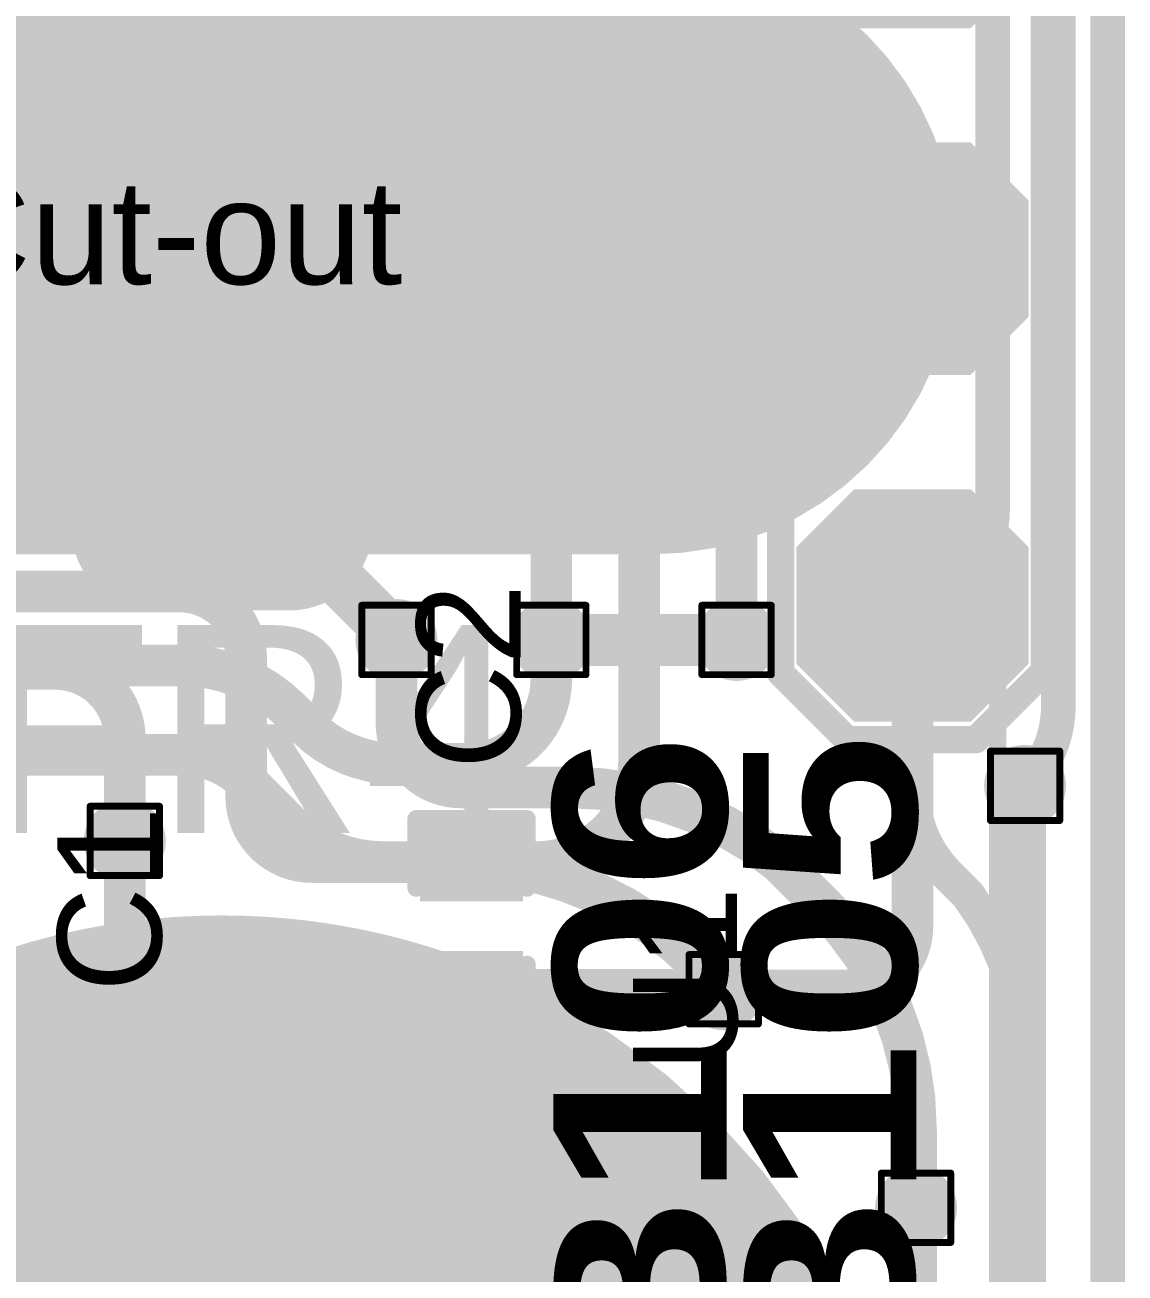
# Model space of a CAD drawing. Header units: inches. Extents: x -17 to 443, y -40 to 218.
# Drawn here: x 201.21 to 209.27, y 6.11 to 15.25 of the extents above; entities that cross this region are included whole.
import ezdxf

# ---------------------------------------------------------------- set-up
doc = ezdxf.new("R2010")
doc.units = ezdxf.units.IN
for name, color, linetype in [('Board Outline', 216, 'Continuous'), ('Bottom Layer', 5, 'Continuous'), ('Bottom Overlay', 54, 'Continuous'), ('Bottom Paste', 16, 'Continuous'), ('Bottom Solder', 6, 'Continuous'), ('Drill Drawing', 1, 'Continuous'), ('Fabrication', 76, 'Continuous'), ('Top Layer', 1, 'Continuous'), ('Top Overlay', 2, 'Continuous'), ('Top Paste', 8, 'Continuous'), ('Top Solder', 216, 'Continuous'), ('Via Holes', 16, 'Continuous')]:
    doc.layers.add(name, color=color, linetype=linetype)
doc.styles.add('Arial', font='', dxfattribs={"height": 0.2})
doc.styles.add('Arial Black_Bold', font='', dxfattribs={"height": 0.2})
doc.styles.get('Arial').set_extended_font_data('Arial')
doc.styles.get('Arial Black_Bold').set_extended_font_data('Arial Black', bold=True)

# ---------------------------------------------------------------- blocks, each defined once
blk = doc.blocks.new('SEMG_PAD_B_1')
at = {"layer": 'Bottom Layer'}
h = blk.add_hatch(color=5, dxfattribs=at)
edge = h.paths.add_edge_path()
edge.add_arc((0, 9.9872), 5, 0, 360)
h = blk.add_hatch(color=5, dxfattribs=at)
edge = h.paths.add_edge_path()
edge.add_arc((-3.15, 0.0128), 2.1, 90, 270)
edge.add_line((-3.15, -2.0872), (3.15, -2.0872))
edge.add_arc((3.15, 0.0128), 2.1, 270, 450)
edge.add_line((3.15, 2.1128), (-3.15, 2.1128))
at = {"layer": 'Bottom Paste'}
h = blk.add_hatch(color=16, dxfattribs=at)
edge = h.paths.add_edge_path()
edge.add_arc((0, 9.9872), 5, 0, 360)
h = blk.add_hatch(color=16, dxfattribs=at)
edge = h.paths.add_edge_path()
edge.add_arc((-3.15, 0.0128), 2.1, 90, 270)
edge.add_line((-3.15, -2.0872), (3.15, -2.0872))
edge.add_arc((3.15, 0.0128), 2.1, 270, 450)
edge.add_line((3.15, 2.1128), (-3.15, 2.1128))
at = {"layer": 'Bottom Solder'}
h = blk.add_hatch(color=6, dxfattribs=at)
edge = h.paths.add_edge_path()
edge.add_arc((0, 9.9872), 5.1016, 0, 360)
h = blk.add_hatch(color=6, dxfattribs=at)
edge = h.paths.add_edge_path()
edge.add_arc((-3.15, 0.0128), 2.2016, 90, 270)
edge.add_line((-3.15, -2.1888), (3.15, -2.1888))
edge.add_arc((3.15, 0.0128), 2.2016, 270, 450)
edge.add_line((3.15, 2.2144), (-3.15, 2.2144))
at = {"layer": 'Bottom Overlay', "const_width": 0.127}
blk.add_lwpolyline([(-5.6832, 10.9657), (-5.6832, -10.9657)], dxfattribs=at)
blk = doc.blocks.new('SOIC_8_85')
at = {"layer": 'Top Layer'}
for points in [[(-1.925, 2.205), (-1.925, 1.605), (-3.475, 1.605), (-3.475, 2.205)], [(3.475, 2.205), (3.475, 1.605), (1.925, 1.605), (1.925, 2.205)], [(-1.925, 0.935), (-1.925, 0.335), (-3.475, 0.335), (-3.475, 0.935)], [(3.475, 0.935), (3.475, 0.335), (1.925, 0.335), (1.925, 0.935)], [(-1.925, -0.335), (-1.925, -0.935), (-3.475, -0.935), (-3.475, -0.335)], [(3.475, -0.335), (3.475, -0.935), (1.925, -0.935), (1.925, -0.335)], [(-1.925, -1.605), (-1.925, -2.205), (-3.475, -2.205), (-3.475, -1.605)], [(3.475, -1.605), (3.475, -2.205), (1.925, -2.205), (1.925, -1.605)]]:
    blk.add_hatch(color=1, dxfattribs=at).paths.add_polyline_path(points)
at = {"layer": 'Top Overlay'}
blk.add_hatch(color=2, dxfattribs=at).paths.add_polyline_path([(-1.8288, 1.5748), (-1.4986, 1.5748), (-1.4986, 2.2352), (-1.8288, 2.2352)])
at = {"layer": 'Top Paste'}
for points in [[(-1.925, 2.205), (-1.925, 1.605), (-3.475, 1.605), (-3.475, 2.205)], [(3.475, 2.205), (3.475, 1.605), (1.925, 1.605), (1.925, 2.205)], [(-1.925, 0.935), (-1.925, 0.335), (-3.475, 0.335), (-3.475, 0.935)], [(3.475, 0.935), (3.475, 0.335), (1.925, 0.335), (1.925, 0.935)], [(-1.925, -0.335), (-1.925, -0.935), (-3.475, -0.935), (-3.475, -0.335)], [(3.475, -0.335), (3.475, -0.935), (1.925, -0.935), (1.925, -0.335)], [(-1.925, -1.605), (-1.925, -2.205), (-3.475, -2.205), (-3.475, -1.605)], [(3.475, -1.605), (3.475, -2.205), (1.925, -2.205), (1.925, -1.605)]]:
    blk.add_hatch(color=8, dxfattribs=at).paths.add_polyline_path(points)
at = {"layer": 'Top Solder'}
for points in [[(-1.8234, 2.3066), (-1.8234, 1.5034), (-3.5766, 1.5034), (-3.5766, 2.3066)], [(3.5766, 2.3066), (3.5766, 1.5034), (1.8234, 1.5034), (1.8234, 2.3066)], [(-1.8234, 1.0366), (-1.8234, 0.2334), (-3.5766, 0.2334), (-3.5766, 1.0366)], [(3.5766, 1.0366), (3.5766, 0.2334), (1.8234, 0.2334), (1.8234, 1.0366)], [(-1.8234, -0.2334), (-1.8234, -1.0366), (-3.5766, -1.0366), (-3.5766, -0.2334)], [(3.5766, -0.2334), (3.5766, -1.0366), (1.8234, -1.0366), (1.8234, -0.2334)], [(-1.8234, -1.5034), (-1.8234, -2.3066), (-3.5766, -2.3066), (-3.5766, -1.5034)], [(3.5766, -1.5034), (3.5766, -2.3066), (1.8234, -2.3066), (1.8234, -1.5034)]]:
    blk.add_hatch(color=216, dxfattribs=at).paths.add_polyline_path(points)
at = {"layer": 'Top Overlay', "const_width": 0.127}
for points in [[(1.9906, 2.4892), (-1.9906, 2.4892)], [(-1.9906, 2.4892), (-1.9906, 2.3114)], [(1.9906, 2.4892), (1.9906, 2.3114)], [(-3.7592, 2.032), (-3.7592, 1.778)], [(-3.7592, 2.032), (-3.6322, 1.905)], [(-3.6322, 1.905), (-3.7592, 1.778)], [(-1.9906, -2.3114), (-1.9906, -2.4892)], [(1.9906, -2.3114), (1.9906, -2.4892)], [(-1.9906, -2.4892), (1.9906, -2.4892)]]:
    blk.add_lwpolyline(points, dxfattribs=at)
at = {"layer": 'Top Overlay', "const_width": 0.0635}
for points in [[(-2.0223, 2.4892, 1), (-1.9588, 2.4892, 1)], [(-2.0223, 2.4892, 1), (-1.9588, 2.4892, 1)], [(1.9589, 2.4892, 1), (2.0224, 2.4892, 1)], [(1.9589, 2.4892, 1), (2.0224, 2.4892, 1)], [(-2.0223, 2.3114, 1), (-1.9588, 2.3114, 1)], [(1.9588, 2.3114, 1), (2.0223, 2.3114, 1)], [(-3.791, 2.032, 1), (-3.7275, 2.032, 1)], [(-3.791, 2.032, 1), (-3.7275, 2.032, 1)], [(-3.6639, 1.905, 1), (-3.6004, 1.905, 1)], [(-3.6639, 1.905, 1), (-3.6004, 1.905, 1)], [(-3.791, 1.778, 1), (-3.7275, 1.778, 1)], [(-3.791, 1.778, 1), (-3.7275, 1.778, 1)], [(-2.0223, -2.3114, 1), (-1.9588, -2.3114, 1)], [(1.9588, -2.3114, 1), (2.0223, -2.3114, 1)], [(-2.0224, -2.4892, 1), (-1.9589, -2.4892, 1)], [(-2.0224, -2.4892, 1), (-1.9589, -2.4892, 1)], [(1.9589, -2.4892, 1), (2.0224, -2.4892, 1)], [(1.9589, -2.4892, 1), (2.0224, -2.4892, 1)]]:
    blk.add_lwpolyline(points, format="xyb", close=True, dxfattribs=at)
blk = doc.blocks.new('T____P____SMD_3_P____217')
at = {"layer": 'Top Layer'}
h = blk.add_hatch(color=1, dxfattribs=at)
edge = h.paths.add_edge_path()
edge.add_arc((-0.5, 3.04), 0.5, 90, 180)
edge.add_line((-1, 3.04), (-1, 2.04))
edge.add_arc((-0.5, 2.04), 0.5, 180, 270)
edge.add_line((-0.5, 1.54), (0.5, 1.54))
edge.add_arc((0.5, 2.04), 0.5, 270, 360)
edge.add_line((1, 2.04), (1, 3.04))
edge.add_arc((0.5, 3.04), 0.5, 0, 90)
edge.add_line((0.5, 3.54), (-0.5, 3.54))
h = blk.add_hatch(color=1, dxfattribs=at)
edge = h.paths.add_edge_path()
edge.add_arc((-1, 0), 1, 90, 270)
edge.add_line((-1, -1), (1, -1))
edge.add_arc((1, 0), 1, 270, 450)
edge.add_line((1, 1), (-1, 1))
h = blk.add_hatch(color=1, dxfattribs=at)
edge = h.paths.add_edge_path()
edge.add_arc((-0.5, -2.04), 0.5, 90, 180)
edge.add_line((-1, -2.04), (-1, -3.04))
edge.add_arc((-0.5, -3.04), 0.5, 180, 270)
edge.add_line((-0.5, -3.54), (0.5, -3.54))
edge.add_arc((0.5, -3.04), 0.5, 270, 360)
edge.add_line((1, -3.04), (1, -2.04))
edge.add_arc((0.5, -2.04), 0.5, 0, 90)
edge.add_line((0.5, -1.54), (-0.5, -1.54))
at = {"layer": 'Top Paste'}
h = blk.add_hatch(color=8, dxfattribs=at)
edge = h.paths.add_edge_path()
edge.add_arc((-0.5, 3.04), 0.5, 90, 180)
edge.add_line((-1, 3.04), (-1, 2.04))
edge.add_arc((-0.5, 2.04), 0.5, 180, 270)
edge.add_line((-0.5, 1.54), (0.5, 1.54))
edge.add_arc((0.5, 2.04), 0.5, 270, 360)
edge.add_line((1, 2.04), (1, 3.04))
edge.add_arc((0.5, 3.04), 0.5, 0, 90)
edge.add_line((0.5, 3.54), (-0.5, 3.54))
h = blk.add_hatch(color=8, dxfattribs=at)
edge = h.paths.add_edge_path()
edge.add_arc((-1, 0), 1, 90, 270)
edge.add_line((-1, -1), (1, -1))
edge.add_arc((1, 0), 1, 270, 450)
edge.add_line((1, 1), (-1, 1))
h = blk.add_hatch(color=8, dxfattribs=at)
edge = h.paths.add_edge_path()
edge.add_arc((-0.5, -2.04), 0.5, 90, 180)
edge.add_line((-1, -2.04), (-1, -3.04))
edge.add_arc((-0.5, -3.04), 0.5, 180, 270)
edge.add_line((-0.5, -3.54), (0.5, -3.54))
edge.add_arc((0.5, -3.04), 0.5, 270, 360)
edge.add_line((1, -3.04), (1, -2.04))
edge.add_arc((0.5, -2.04), 0.5, 0, 90)
edge.add_line((0.5, -1.54), (-0.5, -1.54))
at = {"layer": 'Top Solder'}
h = blk.add_hatch(color=216, dxfattribs=at)
edge = h.paths.add_edge_path()
edge.add_arc((-0.5, 3.04), 0.6016, 90, 180)
edge.add_line((-1.1016, 3.04), (-1.1016, 2.04))
edge.add_arc((-0.5, 2.04), 0.6016, 180, 270)
edge.add_line((-0.5, 1.4384), (0.5, 1.4384))
edge.add_arc((0.5, 2.04), 0.6016, 270, 360)
edge.add_line((1.1016, 2.04), (1.1016, 3.04))
edge.add_arc((0.5, 3.04), 0.6016, 0, 90)
edge.add_line((0.5, 3.6416), (-0.5, 3.6416))
h = blk.add_hatch(color=216, dxfattribs=at)
edge = h.paths.add_edge_path()
edge.add_arc((-1, 0), 1.1016, 90, 270)
edge.add_line((-1, -1.1016), (1, -1.1016))
edge.add_arc((1, 0), 1.1016, 270, 450)
edge.add_line((1, 1.1016), (-1, 1.1016))
h = blk.add_hatch(color=216, dxfattribs=at)
edge = h.paths.add_edge_path()
edge.add_arc((-0.5, -2.04), 0.6016, 90, 180)
edge.add_line((-1.1016, -2.04), (-1.1016, -3.04))
edge.add_arc((-0.5, -3.04), 0.6016, 180, 270)
edge.add_line((-0.5, -3.6416), (0.5, -3.6416))
edge.add_arc((0.5, -3.04), 0.6016, 270, 360)
edge.add_line((1.1016, -3.04), (1.1016, -2.04))
edge.add_arc((0.5, -2.04), 0.6016, 0, 90)
edge.add_line((0.5, -1.4384), (-0.5, -1.4384))
blk = doc.blocks.new('4_P___SMD_W____CON__218')
at = {"layer": 'Top Layer'}
for points in [[(5.455, 0.75), (4.705, 0.75), (4.33, 0.375), (4.33, -0.375), (4.705, -0.75), (5.455, -0.75), (5.83, -0.375), (5.83, 0.375)], [(7.995, 0.75), (7.245, 0.75), (6.87, 0.375), (6.87, -0.375), (7.245, -0.75), (7.995, -0.75), (8.37, -0.375), (8.37, 0.375)]]:
    blk.add_hatch(color=1, dxfattribs=at).paths.add_polyline_path(points)
at = {"layer": 'Top Paste'}
for points in [[(5.455, 0.75), (4.705, 0.75), (4.33, 0.375), (4.33, -0.375), (4.705, -0.75), (5.455, -0.75), (5.83, -0.375), (5.83, 0.375)], [(7.995, 0.75), (7.245, 0.75), (6.87, 0.375), (6.87, -0.375), (7.245, -0.75), (7.995, -0.75), (8.37, -0.375), (8.37, 0.375)]]:
    blk.add_hatch(color=8, dxfattribs=at).paths.add_polyline_path(points)
at = {"layer": 'Top Solder'}
for points in [[(2.9658, 0.8516), (2.1142, 0.8516), (1.6884, 0.4258), (1.6884, -0.4258), (2.1142, -0.8516), (2.9658, -0.8516), (3.3916, -0.4258), (3.3916, 0.4258)], [(5.5058, 0.8516), (4.6542, 0.8516), (4.2284, 0.4258), (4.2284, -0.4258), (4.6542, -0.8516), (5.5058, -0.8516), (5.9316, -0.4258), (5.9316, 0.4258)], [(8.0458, 0.8516), (7.1942, 0.8516), (6.7684, 0.4258), (6.7684, -0.4258), (7.1942, -0.8516), (8.0458, -0.8516), (8.4716, -0.4258), (8.4716, 0.4258)]]:
    blk.add_hatch(color=216, dxfattribs=at).paths.add_polyline_path(points)
at = {"layer": 'Top Overlay', "const_width": 0.2}
for points in [[(8.102, 0.9652), (-0.3797, 0.9652)], [(8.603, 0.4642), (8.102, 0.9652)], [(8.603, -0.4787), (8.603, 0.4642)], [(8.1165, -0.9652), (8.603, -0.4787)], [(8.1165, -0.9652), (-0.491, -0.9652)]]:
    blk.add_lwpolyline(points, dxfattribs=at)
at = {"layer": 'Top Overlay', "const_width": 0.1}
for points in [[(8.052, 0.9652, 1), (8.152, 0.9652, 1)], [(8.052, 0.9652, 1), (8.152, 0.9652, 1)], [(8.553, 0.4642, 1), (8.653, 0.4642, 1)], [(8.553, 0.4642, 1), (8.653, 0.4642, 1)], [(8.553, -0.4787, 1), (8.653, -0.4787, 1)], [(8.553, -0.4787, 1), (8.653, -0.4787, 1)], [(8.0665, -0.9652, 1), (8.1665, -0.9652, 1)], [(8.0665, -0.9652, 1), (8.1665, -0.9652, 1)]]:
    blk.add_lwpolyline(points, format="xyb", close=True, dxfattribs=at)
blk = doc.blocks.new('C___0402_262')
at = {"layer": 'Top Layer'}
for points in [[(-0.6985, -0.3175), (-0.6985, 0.3175), (-0.2413, 0.3175), (-0.2413, -0.3175)], [(0.2413, -0.3175), (0.2413, 0.3175), (0.6985, 0.3175), (0.6985, -0.3175)]]:
    blk.add_hatch(color=1, dxfattribs=at).paths.add_polyline_path(points)
at = {"layer": 'Top Paste'}
for points in [[(-0.6985, -0.3175), (-0.6985, 0.3175), (-0.2413, 0.3175), (-0.2413, -0.3175)], [(0.2413, -0.3175), (0.2413, 0.3175), (0.6985, 0.3175), (0.6985, -0.3175)]]:
    blk.add_hatch(color=8, dxfattribs=at).paths.add_polyline_path(points)
at = {"layer": 'Top Solder'}
for points in [[(-0.7585, -0.3775), (-0.7585, 0.3775), (-0.1813, 0.3775), (-0.1813, -0.3775)], [(0.1813, -0.3775), (0.1813, 0.3775), (0.7585, 0.3775), (0.7585, -0.3775)]]:
    blk.add_hatch(color=216, dxfattribs=at).paths.add_polyline_path(points)
at = {"layer": 'Top Overlay', "const_width": 0.127}
for points in [[(-0.7874, 0.4064), (-0.2794, 0.4064)], [(-0.7874, 0.4064), (-0.7874, -0.4064)], [(0.2794, 0.4064), (0.7874, 0.4064)], [(0.7874, 0.4064), (0.7874, -0.4064)], [(-0.7874, -0.4064), (-0.2794, -0.4064)], [(0.2794, -0.4064), (0.7874, -0.4064)]]:
    blk.add_lwpolyline(points, dxfattribs=at)
at = {"layer": 'Top Overlay', "const_width": 0.0635}
for points in [[(-0.8192, 0.4064, 1), (-0.7557, 0.4064, 1)], [(-0.8192, 0.4064, 1), (-0.7557, 0.4064, 1)], [(-0.3112, 0.4064, 1), (-0.2477, 0.4064, 1)], [(0.2477, 0.4064, 1), (0.3111, 0.4064, 1)], [(0.7557, 0.4064, 1), (0.8192, 0.4064, 1)], [(0.7557, 0.4064, 1), (0.8192, 0.4064, 1)], [(-0.8191, -0.4064, 1), (-0.7556, -0.4064, 1)], [(-0.8191, -0.4064, 1), (-0.7556, -0.4064, 1)], [(-0.3112, -0.4064, 1), (-0.2477, -0.4064, 1)], [(0.2477, -0.4064, 1), (0.3111, -0.4064, 1)], [(0.7557, -0.4064, 1), (0.8192, -0.4064, 1)], [(0.7557, -0.4064, 1), (0.8192, -0.4064, 1)]]:
    blk.add_lwpolyline(points, format="xyb", close=True, dxfattribs=at)

msp = doc.modelspace()

# ---------------------------------------------------------------- hatches: boundary and pattern name
at = {"layer": 'Bottom Layer'}
h = msp.add_hatch(color=5, dxfattribs=at)
edge = h.paths.add_edge_path()
edge.add_arc((203.9292, 10.7469), 0.3, 0, 360)
h = msp.add_hatch(color=5, dxfattribs=at)
edge = h.paths.add_edge_path()
edge.add_arc((205.0639, 10.7469), 0.3, 0, 360)
h = msp.add_hatch(color=5, dxfattribs=at)
edge = h.paths.add_edge_path()
edge.add_arc((206.4209, 10.7469), 0.3, 0, 360)
h = msp.add_hatch(color=5, dxfattribs=at)
edge = h.paths.add_edge_path()
edge.add_arc((208.534, 9.6787), 0.3, 0, 360)
h = msp.add_hatch(color=5, dxfattribs=at)
edge = h.paths.add_edge_path()
edge.add_arc((201.9397, 9.2746), 0.3, 0, 360)
h = msp.add_hatch(color=5, dxfattribs=at)
edge = h.paths.add_edge_path()
edge.add_arc((206.3266, 8.1881), 0.3, 0, 360)
h = msp.add_hatch(color=5, dxfattribs=at)
edge = h.paths.add_edge_path()
edge.add_arc((207.7354, 6.5875), 0.3, 0, 360)
at = {"layer": 'Top Layer'}
h = msp.add_hatch(color=1, dxfattribs=at)
edge = h.paths.add_edge_path()
edge.add_arc((203.9292, 10.7469), 0.3, 0, 360)
h = msp.add_hatch(color=1, dxfattribs=at)
edge = h.paths.add_edge_path()
edge.add_arc((205.0639, 10.7469), 0.3, 0, 360)
h = msp.add_hatch(color=1, dxfattribs=at)
edge = h.paths.add_edge_path()
edge.add_arc((206.4209, 10.7469), 0.3, 0, 360)
h = msp.add_hatch(color=1, dxfattribs=at)
edge = h.paths.add_edge_path()
edge.add_arc((208.534, 9.6787), 0.3, 0, 360)
h = msp.add_hatch(color=1, dxfattribs=at)
edge = h.paths.add_edge_path()
edge.add_arc((201.9397, 9.2746), 0.3, 0, 360)
h = msp.add_hatch(color=1, dxfattribs=at)
edge = h.paths.add_edge_path()
edge.add_arc((206.3266, 8.1881), 0.3, 0, 360)
h = msp.add_hatch(color=1, dxfattribs=at)
edge = h.paths.add_edge_path()
edge.add_arc((207.7354, 6.5875), 0.3, 0, 360)
at = {"layer": 'Via Holes'}
h = msp.add_hatch(color=7, dxfattribs=at)
edge = h.paths.add_edge_path()
edge.add_arc((203.9292, 10.7469), 0.15, 0, 360)
h = msp.add_hatch(color=7, dxfattribs=at)
edge = h.paths.add_edge_path()
edge.add_arc((205.0639, 10.7469), 0.15, 0, 360)
h = msp.add_hatch(color=7, dxfattribs=at)
edge = h.paths.add_edge_path()
edge.add_arc((206.4209, 10.7469), 0.15, 0, 360)
h = msp.add_hatch(color=7, dxfattribs=at)
edge = h.paths.add_edge_path()
edge.add_arc((208.534, 9.6787), 0.15, 0, 360)
h = msp.add_hatch(color=7, dxfattribs=at)
edge = h.paths.add_edge_path()
edge.add_arc((201.9397, 9.2746), 0.15, 0, 360)
h = msp.add_hatch(color=7, dxfattribs=at)
edge = h.paths.add_edge_path()
edge.add_arc((206.3266, 8.1881), 0.15, 0, 360)
h = msp.add_hatch(color=7, dxfattribs=at)
edge = h.paths.add_edge_path()
edge.add_arc((207.7354, 6.5875), 0.15, 0, 360)

# ---------------------------------------------------------------- linework, layer by layer
at = {"layer": 'Board Outline', "const_width": 0.127}
msp.add_lwpolyline([(209.1394, 24.5039), (209.1394, 2.6482)], dxfattribs=at)
at = {"layer": 'Bottom Layer'}
for points, const_width in [([(208.7787, 10.2695), (208.7787, 23.137)], 0.254), ([(208.2961, 11.6948), (208.2961, 16.9993)], 0.254), ([(207.9479, 11.0942), (208.1177, 11.2641)], 0.254), ([(198.5844, 11.1017), (202.3413, 11.1017)], 0.3048), ([(207.9477, 11.094), (207.9479, 11.0942)], 0.254), ([(203.9292, 10.1383), (203.9292, 10.7469)], 0.3048), ([(205.0639, 10.7469), (206.4209, 10.7469)], 0.381), ([(202.8287, 9.5992), (202.8287, 10.6143)], 0.3048), ([(197.1527, 10.535), (201.4295, 10.535)], 0.3048), ([(207.7095, 9.6544), (207.7095, 10.5188)], 0.254), ([(201.9397, 9.2746), (201.9397, 10.0248)], 0.3048), ([(204.4009, 9.6666), (205.1935, 9.6666)], 0.3048), ([(207.7095, 9.6526), (207.7095, 9.6544)], 0.254), ([(203.3078, 9.1201), (204.3425, 9.1201)], 0.3048), ([(206.7331, 9.1201), (207.0603, 8.7929)], 0.3048), ([(206.7331, 9.1201), (206.7331, 9.1201)], 0.3048), ([(207.9693, 9.0255), (207.9705, 9.0243)], 0.254), ([(207.9705, 9.0243), (208.1177, 8.8771)], 0.254), ([(206.1385, 8.3762), (206.3266, 8.1881)], 0.3048), ([(208.534, 2.2761), (208.534, 7.6105)], 0.254), ([(207.7354, 6.5875), (207.7354, 7.1629)], 0.3048)]:
    msp.add_lwpolyline(points, dxfattribs=dict(at, const_width=const_width))
for points, const_width in [([(208.2961, 11.6948, -0.19891), (208.1177, 11.2641)], 0.254), ([(202.3413, 11.1017, -0.414214), (202.8287, 10.6143)], 0.3048), ([(207.7095, 10.5188, -0.198825), (207.9477, 11.094)], 0.254), ([(207.9477, 11.094, -0.000084), (207.9479, 11.0942)], 0.254), ([(201.4295, 10.535, -0.414214), (201.9397, 10.0248)], 0.3048), ([(208.7787, 10.2695, -0.104276), (208.7076, 9.9321)], 0.254), ([(204.4009, 9.6666, -0.414214), (203.9292, 10.1383)], 0.3048), ([(208.7076, 9.9321, -0.092714), (208.534, 9.6787)], 0.254), ([(205.1935, 9.6666, -0.17222), (206.7331, 9.1201)], 0.3048), ([(203.3078, 9.1201, -0.414214), (202.8287, 9.5992)], 0.3048), ([(207.9693, 9.0255, -0.198913), (207.7095, 9.6526)], 0.254), ([(204.3425, 9.1201, -0.061142), (204.9568, 9.0447)], 0.3048), ([(204.9568, 9.0447, -0.136115), (206.1385, 8.3762)], 0.3048), ([(208.1177, 8.8771, -0.160121), (208.534, 7.6105)], 0.254), ([(207.0603, 8.7929, -0.198912), (207.7354, 7.1629)], 0.3048)]:
    msp.add_lwpolyline(points, format="xyb", dxfattribs=dict(at, const_width=const_width))
for points, const_width in [([(208.2326, 11.6948, 1), (208.3596, 11.6948, 1)], 0.127), ([(208.2326, 11.6948, 1), (208.3596, 11.6948, 1)], 0.127), ([(208.0542, 11.2641, 1), (208.1812, 11.2641, 1)], 0.127), ([(208.0542, 11.2641, 1), (208.1812, 11.2641, 1)], 0.127), ([(202.2651, 11.1017, 1), (202.4175, 11.1017, 1)], 0.1524), ([(202.2651, 11.1017, 1), (202.4175, 11.1017, 1)], 0.1524), ([(207.8842, 11.094, 1), (208.0112, 11.094, 1)], 0.127), ([(207.8842, 11.094, 1), (208.0112, 11.094, 1)], 0.127), ([(207.8842, 11.094, 1), (208.0112, 11.094, 1)], 0.127), ([(207.8844, 11.0942, 1), (208.0114, 11.0942, 1)], 0.127), ([(207.8844, 11.0942, 1), (208.0114, 11.0942, 1)], 0.127), ([(207.8844, 11.0942, 1), (208.0114, 11.0942, 1)], 0.127), ([(203.853, 10.7469, 1), (204.0054, 10.7469, 1)], 0.1524), ([(204.9686, 10.7469, 1), (205.1591, 10.7469, 1)], 0.1905), ([(206.3256, 10.7469, 1), (206.5161, 10.7469, 1)], 0.1905), ([(202.7525, 10.6143, 1), (202.9049, 10.6143, 1)], 0.1524), ([(202.7525, 10.6143, 1), (202.9049, 10.6143, 1)], 0.1524), ([(201.3533, 10.535, 1), (201.5057, 10.535, 1)], 0.1524), ([(201.3533, 10.535, 1), (201.5057, 10.535, 1)], 0.1524), ([(207.646, 10.5188, 1), (207.773, 10.5188, 1)], 0.127), ([(207.646, 10.5188, 1), (207.773, 10.5188, 1)], 0.127), ([(208.7152, 10.2695, 1), (208.8422, 10.2695, 1)], 0.127), ([(208.7152, 10.2695, 1), (208.8422, 10.2695, 1)], 0.127), ([(203.853, 10.1383, 1), (204.0054, 10.1383, 1)], 0.1524), ([(203.853, 10.1383, 1), (204.0054, 10.1383, 1)], 0.1524), ([(201.8635, 10.0248, 1), (202.0159, 10.0248, 1)], 0.1524), ([(201.8635, 10.0248, 1), (202.0159, 10.0248, 1)], 0.1524), ([(208.6441, 9.9321, 1), (208.7711, 9.9321, 1)], 0.127), ([(208.6441, 9.9321, 1), (208.7711, 9.9321, 1)], 0.127), ([(204.3247, 9.6666, 1), (204.4771, 9.6666, 1)], 0.1524), ([(204.3247, 9.6666, 1), (204.4771, 9.6666, 1)], 0.1524), ([(205.1173, 9.6666, 1), (205.2697, 9.6666, 1)], 0.1524), ([(205.1173, 9.6666, 1), (205.2697, 9.6666, 1)], 0.1524), ([(208.4705, 9.6787, 1), (208.5975, 9.6787, 1)], 0.127), ([(202.7525, 9.5992, 1), (202.9049, 9.5992, 1)], 0.1524), ([(202.7525, 9.5992, 1), (202.9049, 9.5992, 1)], 0.1524), ([(207.646, 9.6544, 1), (207.773, 9.6544, 1)], 0.127), ([(207.646, 9.6544, 1), (207.773, 9.6544, 1)], 0.127), ([(207.646, 9.6526, 1), (207.773, 9.6526, 1)], 0.127), ([(207.646, 9.6526, 1), (207.773, 9.6526, 1)], 0.127), ([(201.8635, 9.2746, 1), (202.0159, 9.2746, 1)], 0.1524), ([(203.2316, 9.1201, 1), (203.384, 9.1201, 1)], 0.1524), ([(203.2316, 9.1201, 1), (203.384, 9.1201, 1)], 0.1524), ([(204.2663, 9.1201, 1), (204.4187, 9.1201, 1)], 0.1524), ([(204.2663, 9.1201, 1), (204.4187, 9.1201, 1)], 0.1524), ([(206.6569, 9.1201, 1), (206.8093, 9.1201, 1)], 0.1524), ([(206.6569, 9.1201, 1), (206.8093, 9.1201, 1)], 0.1524), ([(206.6569, 9.1201, 1), (206.8093, 9.1201, 1)], 0.1524), ([(206.6569, 9.1201, 1), (206.8093, 9.1201, 1)], 0.1524), ([(204.8806, 9.0447, 1), (205.033, 9.0447, 1)], 0.1524), ([(204.8806, 9.0447, 1), (205.033, 9.0447, 1)], 0.1524), ([(207.9058, 9.0255, 1), (208.0328, 9.0255, 1)], 0.127), ([(207.9058, 9.0255, 1), (208.0328, 9.0255, 1)], 0.127), ([(207.907, 9.0243, 1), (208.034, 9.0243, 1)], 0.127), ([(207.907, 9.0243, 1), (208.034, 9.0243, 1)], 0.127), ([(208.0542, 8.8771, 1), (208.1812, 8.8771, 1)], 0.127), ([(208.0542, 8.8771, 1), (208.1812, 8.8771, 1)], 0.127), ([(206.9841, 8.7929, 1), (207.1365, 8.7929, 1)], 0.1524), ([(206.9841, 8.7929, 1), (207.1365, 8.7929, 1)], 0.1524), ([(206.0623, 8.3762, 1), (206.2147, 8.3762, 1)], 0.1524), ([(206.0623, 8.3762, 1), (206.2147, 8.3762, 1)], 0.1524), ([(206.2504, 8.1881, 1), (206.4028, 8.1881, 1)], 0.1524), ([(208.4705, 7.6105, 1), (208.5975, 7.6105, 1)], 0.127), ([(208.4705, 7.6105, 1), (208.5975, 7.6105, 1)], 0.127), ([(207.6592, 7.1629, 1), (207.8116, 7.1629, 1)], 0.1524), ([(207.6592, 7.1629, 1), (207.8116, 7.1629, 1)], 0.1524), ([(207.6592, 6.5875, 1), (207.8116, 6.5875, 1)], 0.1524)]:
    msp.add_lwpolyline(points, format="xyb", close=True, dxfattribs=dict(at, const_width=const_width))
at = {"layer": 'Drill Drawing', "const_width": 0.0508}
for points in [[(203.6752, 11.0009), (204.1832, 11.0009)], [(203.6752, 10.4929), (203.6752, 11.0009)], [(204.1832, 10.4929), (204.1832, 11.0009)], [(204.8099, 11.0009), (205.3179, 11.0009)], [(204.8099, 10.4929), (204.8099, 11.0009)], [(205.3179, 10.4929), (205.3179, 11.0009)], [(206.1669, 11.0009), (206.6749, 11.0009)], [(206.1669, 10.4929), (206.1669, 11.0009)], [(206.6749, 10.4929), (206.6749, 11.0009)], [(203.6752, 10.4929), (204.1832, 10.4929)], [(204.8099, 10.4929), (205.3179, 10.4929)], [(206.1669, 10.4929), (206.6749, 10.4929)], [(208.28, 9.9327), (208.788, 9.9327)], [(208.28, 9.4247), (208.28, 9.9327)], [(208.788, 9.4247), (208.788, 9.9327)], [(201.6857, 9.5286), (202.1937, 9.5286)], [(201.6857, 9.0206), (201.6857, 9.5286)], [(202.1937, 9.0206), (202.1937, 9.5286)], [(208.28, 9.4247), (208.788, 9.4247)], [(201.6857, 9.0206), (202.1937, 9.0206)], [(206.0726, 8.4421), (206.5806, 8.4421)], [(206.0726, 7.9341), (206.0726, 8.4421)], [(206.5806, 7.9341), (206.5806, 8.4421)], [(206.0726, 7.9341), (206.5806, 7.9341)], [(207.4814, 6.8415), (207.9894, 6.8415)], [(207.4814, 6.3335), (207.4814, 6.8415)], [(207.9894, 6.3335), (207.9894, 6.8415)], [(207.4814, 6.3335), (207.9894, 6.3335)]]:
    msp.add_lwpolyline(points, dxfattribs=at)
at = {"layer": 'Drill Drawing', "const_width": 0.0254}
for points in [[(203.6625, 11.0009, 1), (203.6879, 11.0009, 1)], [(203.6625, 11.0009, 1), (203.6879, 11.0009, 1)], [(204.1705, 11.0009, 1), (204.1959, 11.0009, 1)], [(204.1705, 11.0009, 1), (204.1959, 11.0009, 1)], [(204.7972, 11.0009, 1), (204.8226, 11.0009, 1)], [(204.7972, 11.0009, 1), (204.8226, 11.0009, 1)], [(205.3052, 11.0009, 1), (205.3306, 11.0009, 1)], [(205.3052, 11.0009, 1), (205.3306, 11.0009, 1)], [(206.1542, 11.0009, 1), (206.1796, 11.0009, 1)], [(206.1542, 11.0009, 1), (206.1796, 11.0009, 1)], [(206.6622, 11.0009, 1), (206.6876, 11.0009, 1)], [(206.6622, 11.0009, 1), (206.6876, 11.0009, 1)], [(203.6625, 10.4929, 1), (203.6879, 10.4929, 1)], [(203.6625, 10.4929, 1), (203.6879, 10.4929, 1)], [(204.1705, 10.4929, 1), (204.1959, 10.4929, 1)], [(204.1705, 10.4929, 1), (204.1959, 10.4929, 1)], [(204.7972, 10.4929, 1), (204.8226, 10.4929, 1)], [(204.7972, 10.4929, 1), (204.8226, 10.4929, 1)], [(205.3052, 10.4929, 1), (205.3306, 10.4929, 1)], [(205.3052, 10.4929, 1), (205.3306, 10.4929, 1)], [(206.1542, 10.4929, 1), (206.1796, 10.4929, 1)], [(206.1542, 10.4929, 1), (206.1796, 10.4929, 1)], [(206.6622, 10.4929, 1), (206.6876, 10.4929, 1)], [(206.6622, 10.4929, 1), (206.6876, 10.4929, 1)], [(208.2673, 9.9327, 1), (208.2927, 9.9327, 1)], [(208.2673, 9.9327, 1), (208.2927, 9.9327, 1)], [(208.7753, 9.9327, 1), (208.8007, 9.9327, 1)], [(208.7753, 9.9327, 1), (208.8007, 9.9327, 1)], [(201.673, 9.5286, 1), (201.6984, 9.5286, 1)], [(201.673, 9.5286, 1), (201.6984, 9.5286, 1)], [(202.181, 9.5286, 1), (202.2064, 9.5286, 1)], [(202.181, 9.5286, 1), (202.2064, 9.5286, 1)], [(208.2673, 9.4247, 1), (208.2927, 9.4247, 1)], [(208.2673, 9.4247, 1), (208.2927, 9.4247, 1)], [(208.7753, 9.4247, 1), (208.8007, 9.4247, 1)], [(208.7753, 9.4247, 1), (208.8007, 9.4247, 1)], [(201.673, 9.0206, 1), (201.6984, 9.0206, 1)], [(201.673, 9.0206, 1), (201.6984, 9.0206, 1)], [(202.181, 9.0206, 1), (202.2064, 9.0206, 1)], [(202.181, 9.0206, 1), (202.2064, 9.0206, 1)], [(206.0599, 8.4421, 1), (206.0853, 8.4421, 1)], [(206.0599, 8.4421, 1), (206.0853, 8.4421, 1)], [(206.5679, 8.4421, 1), (206.5933, 8.4421, 1)], [(206.5679, 8.4421, 1), (206.5933, 8.4421, 1)], [(206.0599, 7.9341, 1), (206.0853, 7.9341, 1)], [(206.0599, 7.9341, 1), (206.0853, 7.9341, 1)], [(206.5679, 7.9341, 1), (206.5933, 7.9341, 1)], [(206.5679, 7.9341, 1), (206.5933, 7.9341, 1)], [(207.4687, 6.8415, 1), (207.4941, 6.8415, 1)], [(207.4687, 6.8415, 1), (207.4941, 6.8415, 1)], [(207.9767, 6.8415, 1), (208.0021, 6.8415, 1)], [(207.9767, 6.8415, 1), (208.0021, 6.8415, 1)], [(207.4687, 6.3335, 1), (207.4941, 6.3335, 1)], [(207.4687, 6.3335, 1), (207.4941, 6.3335, 1)], [(207.9767, 6.3335, 1), (208.0021, 6.3335, 1)], [(207.9767, 6.3335, 1), (208.0021, 6.3335, 1)]]:
    msp.add_lwpolyline(points, format="xyb", close=True, dxfattribs=at)
at = {"layer": 'Fabrication', "const_width": 0.254}
for points in [[(209.1394, 24.5041), (209.1394, 2.6483)], [(199.496, 11.5018), (205.804, 11.5018)]]:
    msp.add_lwpolyline(points, dxfattribs=at)
for points in [[(205.804, 15.7018, -0.198912), (207.2889, 15.0867)], [(207.2889, 15.0867, -0.198912), (207.904, 13.6018)], [(207.904, 13.6018, -0.198912), (207.2889, 12.1169)], [(207.2889, 12.1169, -0.198912), (205.804, 11.5018)]]:
    msp.add_lwpolyline(points, format="xyb", dxfattribs=at)
at = {"layer": 'Fabrication'}
for points, const_width in [([(207.2254, 15.0867, 1), (207.3524, 15.0867, 1)], 0.127), ([(207.2254, 15.0867, 1), (207.3524, 15.0867, 1)], 0.127), ([(207.8405, 13.6018, 1), (207.9675, 13.6018, 1)], 0.127), ([(207.8405, 13.6018, 1), (207.9675, 13.6018, 1)], 0.127), ([(207.2254, 12.1169, 1), (207.3524, 12.1169, 1)], 0.127), ([(207.2254, 12.1169, 1), (207.3524, 12.1169, 1)], 0.127), ([(205.7405, 11.5018, 1), (205.8675, 11.5018, 1)], 0.127), ([(205.7405, 11.5018, 1), (205.8675, 11.5018, 1)], 0.127), ([(207.65, 3.6018, 1), (197.65, 3.6018, 1)], 0.254)]:
    msp.add_lwpolyline(points, format="xyb", close=True, dxfattribs=dict(at, const_width=const_width))
at = {"layer": 'Top Layer'}
for points, const_width in [([(205.0639, 10.7469), (205.0639, 21.9622)], 0.3048), ([(204.3752, 14.6001), (204.3752, 16.7139)], 0.3048), ([(205.7068, 9.8693), (205.7068, 14.9736)], 0.3048), ([(200.0772, 14.5668), (202.558, 14.5668)], 0.381), ([(202.65, 14.6049), (202.8003, 14.6049)], 0.3048), ([(206.7443, 13.5396), (207.4459, 13.5396)], 0.3048), ([(207.5777, 13.4078), (207.7095, 13.5396)], 0.3048), ([(206.4209, 10.7469), (206.4209, 13.2162)], 0.3048), ([(202.65, 12.0455), (203.9292, 10.7664)], 0.381), ([(202.65, 12.0455), (202.65, 12.0649)], 0.3048), ([(207.7095, 8.65), (207.7095, 10.9996)], 0.3048), ([(203.9292, 10.7469), (203.9292, 10.7664)], 0.3048), ([(205.0639, 10.4584), (205.0639, 10.7469)], 0.3048), ([(206.4209, 10.7339), (206.4209, 10.7469)], 0.3048), ([(200.6758, 10.5595), (202.3637, 10.5595)], 0.3048), ([(203.1501, 10.2338), (203.268, 10.1159)], 0.3048), ([(200.6697, 9.9048), (202.3637, 9.9048)], 0.3048), ([(203.9357, 9.8393), (204.4448, 9.8393)], 0.3048), ([(202.8287, 9.7122), (203.1293, 9.4116)], 0.3048), ([(208.534, 3.7508), (208.534, 9.6787)], 0.3048), ([(201.9397, 6.5875), (201.9397, 9.2746)], 0.3048), ([(203.8336, 9.1199), (204.4797, 9.1199)], 0.3048), ([(204.4797, 9.1199), (204.9574, 9.1199)], 0.3048), ([(204.4797, 6.5875), (204.4797, 8.1293)], 0.508), ([(204.4797, 8.1801), (204.4837, 8.1841)], 0.3048), ([(204.4837, 8.1841), (206.3226, 8.1841)], 0.3048), ([(206.3226, 8.1841), (206.3266, 8.1881)], 0.3048), ([(206.3266, 8.1881), (206.3346, 8.1801)], 0.3048), ([(206.3346, 8.1801), (207.2396, 8.1801)], 0.3048), ([(203.2097, 3.8143), (203.2097, 6.5875)], 0.3048), ([(207.7354, 5.0531), (207.7354, 6.5875)], 0.3048)]:
    msp.add_lwpolyline(points, dxfattribs=dict(at, const_width=const_width))
at = {"layer": 'Top Layer', "const_width": 0.3048}
for points in [[(205.7068, 14.9736, -0.198912), (205.9909, 15.6594)], [(204.1969, 15.4576, -0.156726), (203.5176, 14.7784)], [(203.5176, 14.7784, -0.106589), (202.8783, 14.6069)], [(202.8783, 14.6069, -0.012432), (202.8003, 14.6049)], [(206.4209, 13.2162, -0.414214), (206.7443, 13.5396)], [(207.4459, 13.5396, -0.414214), (207.5777, 13.4078)], [(202.3637, 10.5595, -0.000248), (202.3648, 10.5595)], [(202.3648, 10.5595, -0.198655), (203.1501, 10.2338)], [(205.0639, 10.4584, -0.414214), (204.4448, 9.8393)], [(203.9357, 9.8393, -0.198912), (203.268, 10.1159)], [(202.3637, 9.9048, -0.198646), (202.8282, 9.7127)], [(205.7068, 9.8693, -0.414214), (204.9574, 9.1199)], [(202.8282, 9.7127, -0.000257), (202.8287, 9.7122)], [(203.8336, 9.1199, -0.198912), (203.1293, 9.4116)], [(207.7095, 8.65, -0.414214), (207.2396, 8.1801)]]:
    msp.add_lwpolyline(points, format="xyb", dxfattribs=at)
at = {"layer": 'Top Layer'}
for points, const_width in [([(205.6306, 14.9736, 1), (205.783, 14.9736, 1)], 0.1524), ([(205.6306, 14.9736, 1), (205.783, 14.9736, 1)], 0.1524), ([(203.4414, 14.7784, 1), (203.5938, 14.7784, 1)], 0.1524), ([(203.4414, 14.7784, 1), (203.5938, 14.7784, 1)], 0.1524), ([(202.4628, 14.5668, 1), (202.6533, 14.5668, 1)], 0.1905), ([(202.5738, 14.6049, 1), (202.7262, 14.6049, 1)], 0.1524), ([(202.7241, 14.6049, 1), (202.8765, 14.6049, 1)], 0.1524), ([(202.7241, 14.6049, 1), (202.8765, 14.6049, 1)], 0.1524), ([(202.8021, 14.6069, 1), (202.9545, 14.6069, 1)], 0.1524), ([(202.8021, 14.6069, 1), (202.9545, 14.6069, 1)], 0.1524), ([(204.299, 14.6001, 1), (204.4514, 14.6001, 1)], 0.1524), ([(206.6681, 13.5396, 1), (206.8205, 13.5396, 1)], 0.1524), ([(206.6681, 13.5396, 1), (206.8205, 13.5396, 1)], 0.1524), ([(207.3697, 13.5396, 1), (207.5221, 13.5396, 1)], 0.1524), ([(207.3697, 13.5396, 1), (207.5221, 13.5396, 1)], 0.1524), ([(207.6333, 13.5396, 1), (207.7857, 13.5396, 1)], 0.1524), ([(207.5015, 13.4078, 1), (207.6539, 13.4078, 1)], 0.1524), ([(207.5015, 13.4078, 1), (207.6539, 13.4078, 1)], 0.1524), ([(206.3447, 13.2162, 1), (206.4971, 13.2162, 1)], 0.1524), ([(206.3447, 13.2162, 1), (206.4971, 13.2162, 1)], 0.1524), ([(202.5548, 12.0455, 1), (202.7453, 12.0455, 1)], 0.1905), ([(202.5738, 12.0649, 1), (202.7262, 12.0649, 1)], 0.1524), ([(202.5738, 12.0455, 1), (202.7262, 12.0455, 1)], 0.1524), ([(207.6333, 10.9996, 1), (207.7857, 10.9996, 1)], 0.1524), ([(203.8339, 10.7664, 1), (204.0244, 10.7664, 1)], 0.1905), ([(203.853, 10.7664, 1), (204.0054, 10.7664, 1)], 0.1524), ([(203.853, 10.7469, 1), (204.0054, 10.7469, 1)], 0.1524), ([(204.9877, 10.7469, 1), (205.1401, 10.7469, 1)], 0.1524), ([(204.9877, 10.7469, 1), (205.1401, 10.7469, 1)], 0.1524), ([(206.3447, 10.7469, 1), (206.4971, 10.7469, 1)], 0.1524), ([(206.3447, 10.7469, 1), (206.4971, 10.7469, 1)], 0.1524), ([(206.3447, 10.7339, 1), (206.4971, 10.7339, 1)], 0.1524), ([(202.2875, 10.5595, 1), (202.4399, 10.5595, 1)], 0.1524), ([(202.2875, 10.5595, 1), (202.4399, 10.5595, 1)], 0.1524), ([(202.2886, 10.5595, 1), (202.441, 10.5595, 1)], 0.1524), ([(202.2886, 10.5595, 1), (202.441, 10.5595, 1)], 0.1524), ([(204.9877, 10.4584, 1), (205.1401, 10.4584, 1)], 0.1524), ([(204.9877, 10.4584, 1), (205.1401, 10.4584, 1)], 0.1524), ([(203.0739, 10.2338, 1), (203.2263, 10.2338, 1)], 0.1524), ([(203.0739, 10.2338, 1), (203.2263, 10.2338, 1)], 0.1524), ([(203.1918, 10.1159, 1), (203.3442, 10.1159, 1)], 0.1524), ([(203.1918, 10.1159, 1), (203.3442, 10.1159, 1)], 0.1524), ([(202.2875, 9.9048, 1), (202.4399, 9.9048, 1)], 0.1524), ([(202.2875, 9.9048, 1), (202.4399, 9.9048, 1)], 0.1524), ([(203.8595, 9.8393, 1), (204.0119, 9.8393, 1)], 0.1524), ([(203.8595, 9.8393, 1), (204.0119, 9.8393, 1)], 0.1524), ([(204.3686, 9.8393, 1), (204.521, 9.8393, 1)], 0.1524), ([(204.3686, 9.8393, 1), (204.521, 9.8393, 1)], 0.1524), ([(205.6306, 9.8693, 1), (205.783, 9.8693, 1)], 0.1524), ([(205.6306, 9.8693, 1), (205.783, 9.8693, 1)], 0.1524), ([(202.752, 9.7127, 1), (202.9044, 9.7127, 1)], 0.1524), ([(202.752, 9.7127, 1), (202.9044, 9.7127, 1)], 0.1524), ([(202.7525, 9.7122, 1), (202.9049, 9.7122, 1)], 0.1524), ([(202.7525, 9.7122, 1), (202.9049, 9.7122, 1)], 0.1524), ([(208.4578, 9.6787, 1), (208.6102, 9.6787, 1)], 0.1524), ([(203.0531, 9.4116, 1), (203.2055, 9.4116, 1)], 0.1524), ([(203.0531, 9.4116, 1), (203.2055, 9.4116, 1)], 0.1524), ([(201.8635, 9.2746, 1), (202.0159, 9.2746, 1)], 0.1524), ([(203.7574, 9.1199, 1), (203.9098, 9.1199, 1)], 0.1524), ([(203.7574, 9.1199, 1), (203.9098, 9.1199, 1)], 0.1524), ([(204.4035, 9.1199, 1), (204.5559, 9.1199, 1)], 0.1524), ([(204.4035, 9.1199, 1), (204.5559, 9.1199, 1)], 0.1524), ([(204.8812, 9.1199, 1), (205.0336, 9.1199, 1)], 0.1524), ([(204.8812, 9.1199, 1), (205.0336, 9.1199, 1)], 0.1524), ([(207.6333, 8.65, 1), (207.7857, 8.65, 1)], 0.1524), ([(207.6333, 8.65, 1), (207.7857, 8.65, 1)], 0.1524), ([(204.3527, 8.1293, 1), (204.6067, 8.1293, 1)], 0.254), ([(204.4035, 8.1801, 1), (204.5559, 8.1801, 1)], 0.1524), ([(204.4075, 8.1841, 1), (204.5599, 8.1841, 1)], 0.1524), ([(204.4075, 8.1841, 1), (204.5599, 8.1841, 1)], 0.1524), ([(206.2464, 8.1841, 1), (206.3988, 8.1841, 1)], 0.1524), ([(206.2464, 8.1841, 1), (206.3988, 8.1841, 1)], 0.1524), ([(206.2504, 8.1881, 1), (206.4028, 8.1881, 1)], 0.1524), ([(206.2504, 8.1881, 1), (206.4028, 8.1881, 1)], 0.1524), ([(206.2584, 8.1801, 1), (206.4108, 8.1801, 1)], 0.1524), ([(206.2584, 8.1801, 1), (206.4108, 8.1801, 1)], 0.1524), ([(207.1634, 8.1801, 1), (207.3158, 8.1801, 1)], 0.1524), ([(207.1634, 8.1801, 1), (207.3158, 8.1801, 1)], 0.1524), ([(204.3527, 6.5875, 1), (204.6067, 6.5875, 1)], 0.254), ([(201.8635, 6.5875, 1), (202.0159, 6.5875, 1)], 0.1524), ([(203.1335, 6.5875, 1), (203.2859, 6.5875, 1)], 0.1524), ([(207.6592, 6.5875, 1), (207.8116, 6.5875, 1)], 0.1524)]:
    msp.add_lwpolyline(points, format="xyb", close=True, dxfattribs=dict(at, const_width=const_width))

# ---------------------------------------------------------------- block references
for name, p, rotation in [('SEMG_PAD_B_1', (202.6501, 13.6146), 180), ('4_P___SMD_W____CON__218', (207.7095, 18.6196), 270), ('T____P____SMD_3_P____217', (202.65, 14.6049), 180), ('C___0402_262', (204.4797, 8.65), 90), ('SOIC_8_85', (202.5747, 3.8875), 90)]:
    msp.add_blockref(name, p, dxfattribs=dict(rotation=rotation))

# ---------------------------------------------------------------- texts
at = {"layer": 'Fabrication', "style": 'Arial'}
msp.add_text('Cut-out', height=0.762, dxfattribs=at).set_placement((200.4822, 13.3531))
msp.add_text('FR4', height=1.524, rotation=360, dxfattribs=at).set_placement((200.8496, 9.3321))
at = {"layer": 'Top Overlay'}
for s, height, style, p in [('C2', 0.762, 'Arial', (204.8385, 9.7979)), ('SB106', 1.27, 'Arial Black_Bold', (206.3481, 3.8482)), ('SB105', 1.27, 'Arial Black_Bold', (207.7383, 3.8482)), ('C1', 0.762, 'Arial', (202.2077, 8.1674)), ('U1', 0.762, 'Arial', (206.4247, 7.5793))]:
    msp.add_text(s, height=height, rotation=90, dxfattribs=dict(at, style=style)).set_placement(p)

doc.saveas('drawing.dxf')
